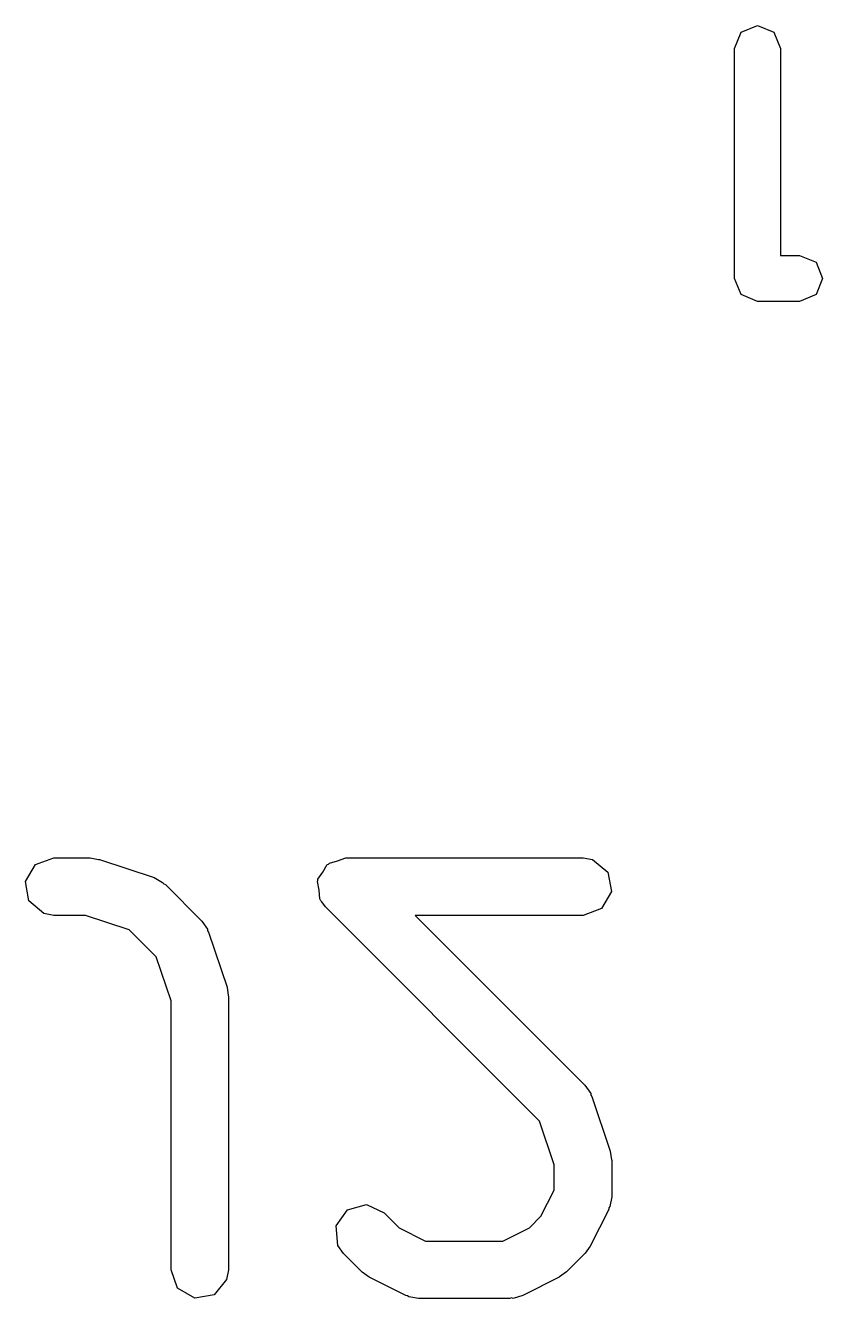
# Model space of a CAD drawing. Extents: x 200.8 to 226.3, y -91.4 to -76.3.
# Drawn here: x 200.827 to 202.907, y -79.602 to -76.28 of the extents above; entities that cross this region are included whole.
import ezdxf

# ---------------------------------------------------------------- set-up
doc = ezdxf.new("R2010")
doc.units = 0
doc.layers.add('BLACK', color=7, linetype='CONTINUOUS')

msp = doc.modelspace()

# ---------------------------------------------------------------- linework, layer by layer
at = {"layer": 'BLACK', "linetype": 'CONTINUOUS'}
for p, q in [((202.695, -76.2976), (202.737, -76.28)), ((202.737, -76.28), (202.78, -76.2976)), ((202.677, -76.34), (202.695, -76.2976)), ((202.78, -76.2976), (202.797, -76.34)), ((202.677, -76.94), (202.677, -76.34)), ((202.797, -76.34), (202.797, -76.88)), ((202.797, -76.88), (202.847, -76.88)), ((202.847, -76.88), (202.89, -76.8976)), ((202.89, -76.8976), (202.907, -76.94)), ((202.695, -76.9824), (202.677, -76.94)), ((202.907, -76.94), (202.89, -76.9824)), ((202.737, -77), (202.695, -76.9824)), ((202.847, -77), (202.737, -77)), ((202.89, -76.9824), (202.847, -77)), ((200.827, -78.5144), (200.853, -78.4699)), ((200.853, -78.4699), (200.901, -78.4524)), ((200.901, -78.4524), (200.996, -78.4524)), ((200.996, -78.4524), (201.018, -78.4563)), ((201.018, -78.4563), (201.02, -78.4562)), ((201.02, -78.4562), (201.163, -78.5038)), ((201.603, -78.4895), (201.614, -78.4699)), ((201.614, -78.4699), (201.618, -78.4688)), ((201.618, -78.4688), (201.62, -78.4659)), ((201.62, -78.4659), (201.641, -78.4601)), ((201.641, -78.4601), (201.663, -78.4524)), ((201.663, -78.4524), (202.282, -78.4524)), ((202.282, -78.4524), (202.307, -78.4569)), ((202.307, -78.4569), (202.347, -78.4899)), ((201.163, -78.5038), (201.185, -78.5163)), ((201.59, -78.508), (201.603, -78.4895)), ((201.59, -78.5114), (201.59, -78.508)), ((202.347, -78.4899), (202.356, -78.5404)), ((200.836, -78.5649), (200.827, -78.5144)), ((201.185, -78.5163), (201.188, -78.5201)), ((201.188, -78.5201), (201.192, -78.522)), ((201.192, -78.522), (201.287, -78.6172)), ((201.589, -78.5144), (201.59, -78.5114)), ((201.593, -78.5366), (201.589, -78.5144)), ((201.595, -78.5591), (201.593, -78.5366)), ((202.356, -78.5404), (202.33, -78.5848)), ((200.875, -78.5979), (200.836, -78.5649)), ((201.597, -78.5629), (201.595, -78.5591)), ((201.598, -78.5649), (201.597, -78.5629)), ((201.6, -78.567), (201.598, -78.5649)), ((201.61, -78.5804), (201.6, -78.567)), ((200.901, -78.6024), (200.875, -78.5979)), ((200.984, -78.6024), (200.901, -78.6024)), ((201.098, -78.6406), (200.984, -78.6024)), ((202.168, -79.1393), (201.61, -78.5804)), ((202.282, -78.6024), (201.844, -78.6024)), ((201.844, -78.6024), (202.287, -79.0458)), ((202.33, -78.5848), (202.282, -78.6024)), ((201.168, -78.7108), (201.098, -78.6406)), ((201.287, -78.6172), (201.302, -78.6385)), ((201.302, -78.6385), (201.302, -78.643)), ((201.302, -78.643), (201.305, -78.6465)), ((201.305, -78.6465), (201.353, -78.7894)), ((201.207, -78.8253), (201.168, -78.7108)), ((201.353, -78.7894), (201.356, -78.8116)), ((201.207, -79.5274), (201.207, -78.8253)), ((201.356, -78.8116), (201.357, -78.8131)), ((201.357, -78.8131), (201.357, -79.5274)), ((202.287, -79.0458), (202.302, -79.0671)), ((202.302, -79.0671), (202.302, -79.0716)), ((202.302, -79.0716), (202.305, -79.0751)), ((202.305, -79.0751), (202.353, -79.2179)), ((202.207, -79.2538), (202.168, -79.1393)), ((202.353, -79.2179), (202.356, -79.2401)), ((202.207, -79.3192), (202.207, -79.2538)), ((202.356, -79.2401), (202.357, -79.2417)), ((202.357, -79.2417), (202.357, -79.3369)), ((202.172, -79.3877), (202.207, -79.3192)), ((202.357, -79.3369), (202.352, -79.3626)), ((201.638, -79.4127), (201.667, -79.3707)), ((201.667, -79.3707), (201.717, -79.3574)), ((201.717, -79.3574), (201.763, -79.3791)), ((202.349, -79.3704), (202.301, -79.4657)), ((202.352, -79.3626), (202.349, -79.366)), ((202.349, -79.366), (202.349, -79.3704)), ((201.763, -79.3791), (201.802, -79.4181)), ((202.142, -79.4181), (202.172, -79.3877)), ((201.642, -79.4638), (201.638, -79.4127)), ((201.802, -79.4181), (201.871, -79.4524)), ((202.073, -79.4524), (202.142, -79.4181)), ((201.657, -79.4852), (201.642, -79.4638)), ((201.871, -79.4524), (202.073, -79.4524)), ((202.301, -79.4657), (202.288, -79.4837)), ((201.705, -79.5328), (201.657, -79.4852)), ((202.287, -79.4852), (202.239, -79.5328)), ((202.288, -79.4837), (202.287, -79.4852)), ((201.224, -79.5756), (201.207, -79.5274)), ((201.357, -79.5274), (201.352, -79.553)), ((201.706, -79.5335), (201.705, -79.5328)), ((201.724, -79.5468), (201.706, -79.5335)), ((202.239, -79.5328), (202.221, -79.5457)), ((201.352, -79.553), (201.319, -79.5923)), ((201.82, -79.5945), (201.724, -79.5468)), ((202.22, -79.5468), (202.125, -79.5945)), ((202.221, -79.5457), (202.22, -79.5468)), ((201.269, -79.6012), (201.224, -79.5756)), ((201.319, -79.5923), (201.269, -79.6012)), ((201.824, -79.595), (201.82, -79.5945)), ((201.827, -79.5979), (201.824, -79.595)), ((201.853, -79.6024), (201.827, -79.5979)), ((202.091, -79.6024), (201.853, -79.6024)), ((202.095, -79.6008), (202.091, -79.6024)), ((202.1, -79.6019), (202.095, -79.6008)), ((202.125, -79.5945), (202.1, -79.6019))]:
    msp.add_line(p, q, dxfattribs=at)

doc.saveas('drawing.dxf')
